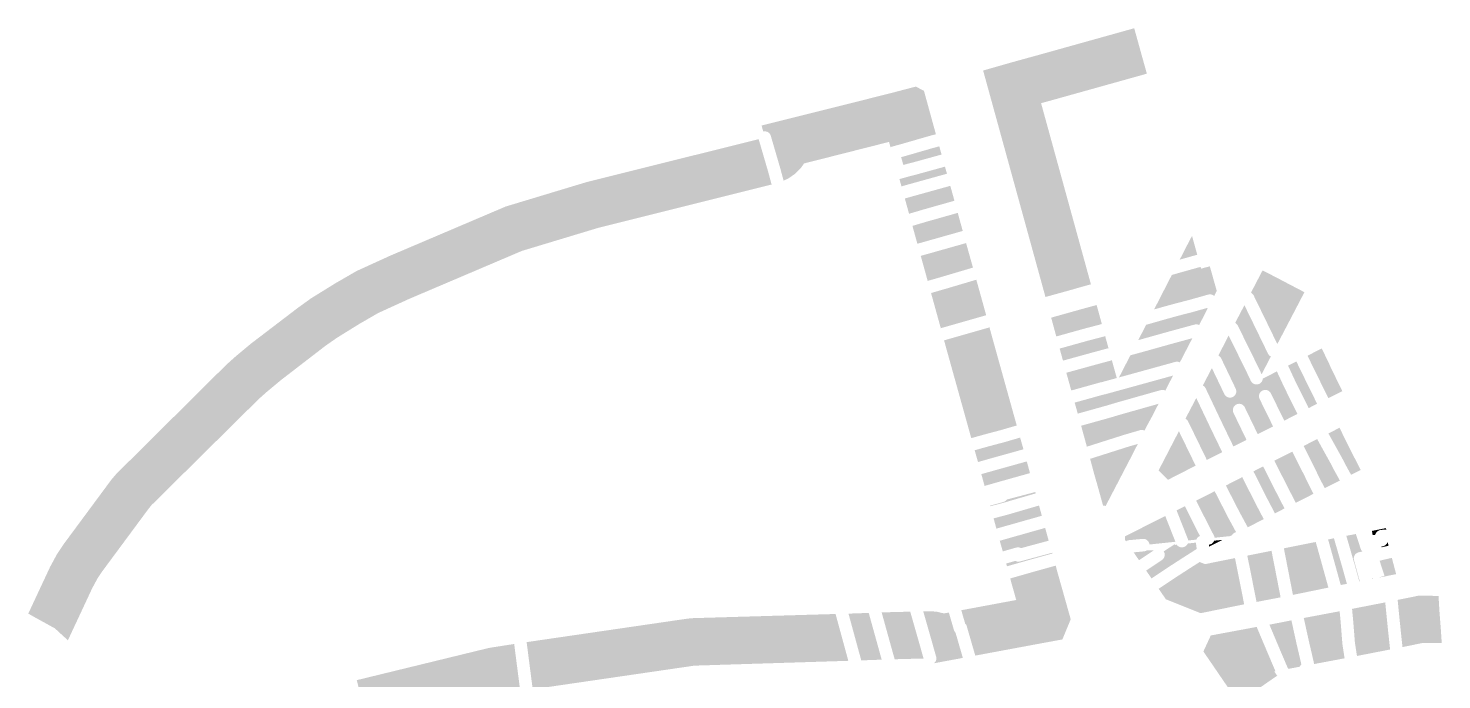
# Model space of a CAD drawing. Header units: inches. Extents: x 352763 to 353231, y 6688977 to 6689597.
# Drawn here: x 352763.3 to 353212.5, y 6689389.7 to 6689596.9 of the extents above; entities that cross this region are included whole.
import ezdxf

# ---------------------------------------------------------------- set-up
doc = ezdxf.new("R2010")
doc.units = ezdxf.units.IN
doc.header["$MEASUREMENT"] = 0

msp = doc.modelspace()

# ---------------------------------------------------------------- hatches: boundary and pattern name
for points in [[(353095.1672, 6689513.7893), (353086.5633, 6689511.4054), (353074.5865, 6689554.953), (353066.7553, 6689583.4272), (353075.4671, 6689585.9248), (353084.7898, 6689588.4981), (353114.7675, 6689596.8802), (353117.1486, 6689588.2856), (353118.784, 6689582.4286), (353088.805, 6689574.0455), (353085.1686, 6689573.0417), (353101.01, 6689515.4429), (353096.4229, 6689514.1683), (353096.3796, 6689514.1558), (353095.1672, 6689513.7893)], [(353047.9568, 6689576.9544), (353051.744, 6689563.1661), (353049.6864, 6689562.6249), (353049.6386, 6689562.6117), (353041.0152, 6689560.1136), (353038.0235, 6689559.2905), (353037.9753, 6689559.2766), (353037.6666, 6689559.1833), (353037.5613, 6689559.1482), (353037.3228, 6689559.037), (353036.8576, 6689560.7302), (353009.8501, 6689553.8792), (353008.8513, 6689552.4527), (353007.0024, 6689550.6038), (353004.8606, 6689549.1041), (353003.349, 6689548.3992), (353002.2567, 6689552.4482), (352999.2806, 6689562.6544), (352999.24, 6689562.7785), (352999.0926, 6689563.0945), (352998.8927, 6689563.3801), (352998.6462, 6689563.6266), (352998.3606, 6689563.8266), (352998.0446, 6689563.9739), (352997.7079, 6689564.0641), (352997.3606, 6689564.0945), (352997.0133, 6689564.0641), (352996.8634, 6689564.024), (352996.371, 6689565.9351), (353036.6844, 6689576.0522), (353045.3833, 6689578.3279), (353047.9568, 6689576.9544)], [(352776.9238, 6689404.3975), (352775.9206, 6689402.2165), (352772.6952, 6689405.152), (352771.8337, 6689405.981), (352765.7367, 6689409.34), (352763.3143, 6689410.7049), (352770.2431, 6689425.545), (352772.4528, 6689429.6445), (352774.5289, 6689432.7504), (352789.7525, 6689453.3387), (352791.2978, 6689455.1403), (352826.2189, 6689489.8257), (352829.2578, 6689492.5418), (352834.1184, 6689496.5983), (352848.8752, 6689507.8676), (352853.1488, 6689510.9569), (352860.8565, 6689515.7379), (352867.6815, 6689519.6802), (352878.2733, 6689524.5159), (352915.0435, 6689540.1791), (352940.6634, 6689547.9238), (352995.4229, 6689561.6102), (352995.4406, 6689561.5346), (352998.4055, 6689551.3674), (352999.5358, 6689547.1767), (352944.6545, 6689533.4598), (352920.1682, 6689526.0579), (352884.3286, 6689510.791), (352874.5634, 6689506.3327), (352868.5631, 6689502.8668), (352861.4009, 6689498.4241), (352857.7581, 6689495.8816), (352843.5064, 6689484.8957), (352839.0642, 6689481.1884), (352836.5009, 6689478.8974), (352802.4383, 6689445.1665), (352801.6128, 6689444.1492), (352786.8016, 6689424.1185), (352785.319, 6689421.9006), (352783.652, 6689418.8079), (352776.9238, 6689404.3975)], [(353042.7781, 6689553.783), (353041.3929, 6689553.3984), (353041.1126, 6689554.4102), (353040.862, 6689555.3149), (353040.7055, 6689555.8797), (353042.1023, 6689556.2641), (353050.7278, 6689558.7628), (353052.7825, 6689559.3032), (353052.8177, 6689559.3142), (353053.553, 6689556.7138), (353044.2691, 6689554.1513), (353042.8347, 6689553.7978), (353042.7781, 6689553.783)], [(353041.3701, 6689546.7394), (353040.8068, 6689546.5792), (353040.1503, 6689548.9491), (353040.3471, 6689548.9663), (353040.5348, 6689549.0088), (353043.8201, 6689549.921), (353045.253, 6689550.2741), (353045.3067, 6689550.2881), (353054.6308, 6689552.8618), (353055.2548, 6689550.6098), (353042.9949, 6689547.2033), (353041.3701, 6689546.7394)], [(353043.7376, 6689538.0319), (353043.2156, 6689537.8846), (353041.8748, 6689542.7243), (353042.4664, 6689542.8926), (353044.0794, 6689543.3531), (353056.3231, 6689546.7551), (353057.6363, 6689542.0148), (353057.6258, 6689542.0124), (353047.8254, 6689539.2404), (353043.7376, 6689538.0319)], [(353046.5143, 6689528.5219), (353045.8638, 6689528.3254), (353044.2835, 6689534.0298), (353044.8479, 6689534.1891), (353048.9368, 6689535.3979), (353058.6972, 6689538.1585), (353060.2685, 6689532.4062), (353060.2517, 6689532.4024), (353046.5143, 6689528.5219)], [(353053.7778, 6689517.8628), (353049.1344, 6689516.5198), (353046.932, 6689524.4697), (353047.6368, 6689524.6827), (353061.335, 6689528.5519), (353063.5208, 6689520.7519), (353063.4912, 6689520.7449), (353053.7778, 6689517.8628)], [(353134.7951, 6689524.8432), (353129.2316, 6689523.2889), (353131.61, 6689527.927), (353133.1376, 6689530.8421), (353134.7993, 6689524.8441), (353134.7951, 6689524.8432)], [(353138.7941, 6689521.158), (353140.9937, 6689513.3528), (353140.1612, 6689511.75), (353140.1278, 6689511.7833), (353139.8423, 6689511.9832), (353139.5263, 6689512.1306), (353139.1896, 6689512.2208), (353138.8423, 6689512.2512), (353138.495, 6689512.2208), (353138.3003, 6689512.1764), (353131.7758, 6689510.3395), (353129.6383, 6689509.8013), (353127.5385, 6689509.249), (353123.5101, 6689508.1407), (353121.0917, 6689507.4451), (353121.1594, 6689507.5759), (353125.6977, 6689516.4457), (353126.7227, 6689518.4192), (353129.9418, 6689519.3341), (353135.8672, 6689520.9895), (353136.0225, 6689520.429), (353138.7941, 6689521.158)], [(353164.237, 6689504.0532), (353160.245, 6689496.4285), (353157.4794, 6689502.1352), (353152.7376, 6689511.8702), (353152.6716, 6689511.9943), (353152.4716, 6689512.2799), (353152.2251, 6689512.5264), (353151.9395, 6689512.7264), (353151.8601, 6689512.7634), (353155.5482, 6689519.8502), (353159.7453, 6689517.7147), (353164.0115, 6689515.4639), (353168.8579, 6689512.9327), (353164.237, 6689504.0532)], [(353057.9952, 6689502.8237), (353053.3006, 6689501.4813), (353050.2024, 6689512.6648), (353054.9024, 6689514.0242), (353064.5941, 6689516.8998), (353067.7244, 6689505.6005), (353067.7092, 6689505.597), (353057.9952, 6689502.8237)], [(353099.2609, 6689501.4354), (353090.0064, 6689498.8558), (353088.3727, 6689504.8342), (353088.3853, 6689504.8371), (353098.2429, 6689507.5995), (353102.826, 6689508.8474), (353104.4762, 6689502.8085), (353103.1149, 6689502.437), (353099.2609, 6689501.4354)], [(353138.1222, 6689507.7978), (353135.4052, 6689502.4874), (353135.1812, 6689502.5919), (353134.8444, 6689502.6821), (353134.4971, 6689502.7125), (353134.1498, 6689502.6821), (353133.9722, 6689502.6423), (353125.8767, 6689500.4402), (353116.0398, 6689497.6836), (353118.561, 6689502.5552), (353124.5935, 6689504.2902), (353128.5778, 6689505.3864), (353130.6353, 6689505.9275), (353132.7793, 6689506.4673), (353132.8331, 6689506.4816), (353137.9241, 6689507.9149), (353138.0303, 6689507.8406), (353138.1222, 6689507.7978)], [(353158.1905, 6689492.4867), (353155.2578, 6689486.8335), (353154.9794, 6689487.4417), (353154.9598, 6689487.4832), (353153.4002, 6689490.694), (353147.7023, 6689502.2676), (353147.64, 6689502.3843), (353147.44, 6689502.6698), (353147.1935, 6689502.9163), (353146.9079, 6689503.1163), (353146.833, 6689503.1512), (353149.787, 6689508.7932), (353153.8816, 6689500.3872), (353157.2653, 6689493.405), (353157.333, 6689493.2772), (353157.533, 6689492.9916), (353157.7795, 6689492.7451), (353158.065, 6689492.5452), (353158.1905, 6689492.4867)], [(353067.1948, 6689467.6928), (353062.9866, 6689466.5112), (353054.7827, 6689495.9985), (353054.3493, 6689497.6208), (353059.0942, 6689498.9776), (353068.7743, 6689501.7412), (353069.2543, 6689499.9441), (353077.4347, 6689470.5424), (353077.4106, 6689470.5368), (353072.3441, 6689469.0593), (353067.1948, 6689467.6928)], [(353092.1319, 6689491.1645), (353092.1301, 6689491.1639), (353091.0675, 6689494.9993), (353091.0707, 6689495), (353100.301, 6689497.573), (353104.1444, 6689498.5718), (353105.5375, 6689498.9519), (353106.5967, 6689495.1288), (353101.4597, 6689493.7392), (353092.1319, 6689491.1645)], [(353133.2486, 6689498.3002), (353129.2644, 6689490.6018), (353129.0319, 6689490.7102), (353128.6952, 6689490.8004), (353128.3479, 6689490.8308), (353128.0006, 6689490.8004), (353127.8159, 6689490.7588), (353109.9353, 6689485.8248), (353110.3805, 6689486.6991), (353113.5554, 6689492.8675), (353117.0753, 6689493.8197), (353126.9413, 6689496.5845), (353133.2486, 6689498.3002)], [(353151.853, 6689484.6709), (353149.7249, 6689483.5824), (353147.0019, 6689482.2674), (353146.4671, 6689483.4004), (353142.4083, 6689491.875), (353142.3366, 6689492.0111), (353142.1366, 6689492.2967), (353141.8901, 6689492.5432), (353141.6045, 6689492.7432), (353141.5121, 6689492.7863), (353144.7723, 6689499.163), (353149.8069, 6689488.9367), (353151.3518, 6689485.7561), (353151.8131, 6689484.7482), (353151.853, 6689484.6709)], [(353180.9104, 6689481.4357), (353176.4591, 6689479.2357), (353170.8415, 6689490.6709), (353170.0307, 6689492.3884), (353169.858, 6689492.7384), (353174.1005, 6689494.9083), (353174.3638, 6689495.0422), (353176.785, 6689490.0204), (353177.1176, 6689489.2222), (353180.9104, 6689481.4357)], [(353104.0061, 6689484.2416), (353094.7618, 6689481.6647), (353093.1981, 6689487.3092), (353102.5142, 6689489.8807), (353107.6647, 6689491.274), (353109.2283, 6689485.6297), (353107.1705, 6689485.0618), (353104.5589, 6689484.3514), (353104.1815, 6689484.2821), (353104.0061, 6689484.2416)], [(353146.0766, 6689479.6076), (353147.2387, 6689477.2324), (353147.1145, 6689477.1745), (353146.8289, 6689476.9745), (353146.5824, 6689476.728), (353146.3825, 6689476.4424), (353146.2351, 6689476.1265), (353146.1449, 6689475.7897), (353146.1145, 6689475.4424), (353146.1449, 6689475.0951), (353146.2351, 6689474.7584), (353146.2838, 6689474.6372), (353146.4847, 6689474.1805), (353146.5144, 6689474.1161), (353150.4389, 6689465.9881), (353150.4542, 6689465.9592), (353146.2953, 6689463.8668), (353142.3881, 6689471.9589), (353138.8128, 6689479.5025), (353137.4636, 6689482.3612), (353137.387, 6689482.5075), (353137.187, 6689482.7931), (353136.9405, 6689483.0396), (353136.6549, 6689483.2396), (353136.5761, 6689483.2763), (353139.4493, 6689488.793), (353142.8546, 6689481.6829), (353143.3922, 6689480.5439), (353143.4688, 6689480.3976), (353143.6687, 6689480.112), (353143.9153, 6689479.8655), (353144.2008, 6689479.6656), (353144.5168, 6689479.5182), (353144.8535, 6689479.428), (353145.2008, 6689479.3976), (353145.5481, 6689479.428), (353145.8849, 6689479.5182), (353146.0766, 6689479.6076)], [(353155.5734, 6689481.6655), (353154.5412, 6689483.8064), (353154.6317, 6689483.8486), (353154.9173, 6689484.0485), (353155.1638, 6689484.295), (353155.3637, 6689484.5806), (353155.5111, 6689484.8966), (353155.6013, 6689485.2333), (353155.6178, 6689485.4219), (353160.0985, 6689487.7386), (353161.9209, 6689483.8213), (353162.3892, 6689482.7982), (353162.4163, 6689482.7415), (353166.6237, 6689474.2633), (353166.6394, 6689474.2342), (353162.4543, 6689472.0704), (353158.2028, 6689480.7368), (353158.1392, 6689480.856), (353157.9393, 6689481.1416), (353157.6928, 6689481.3881), (353157.4072, 6689481.588), (353157.0912, 6689481.7354), (353156.7545, 6689481.8256), (353156.4072, 6689481.856), (353156.0599, 6689481.8256), (353155.7231, 6689481.7354), (353155.5734, 6689481.6655)], [(353172.8862, 6689477.4391), (353170.196, 6689476.0632), (353166.0133, 6689484.4915), (353165.5529, 6689485.4973), (353163.6592, 6689489.5679), (353166.2966, 6689490.9168), (353166.4283, 6689490.6498), (353167.2377, 6689488.9353), (353172.871, 6689477.4676), (353172.8862, 6689477.4391)], [(353127.1032, 6689486.4126), (353124.6452, 6689481.637), (353124.4167, 6689481.7435), (353124.08, 6689481.8337), (353123.7327, 6689481.8641), (353123.3854, 6689481.8337), (353123.1883, 6689481.7886), (353109.1426, 6689477.8148), (353106.3675, 6689476.976), (353096.8317, 6689474.3106), (353096.8271, 6689474.3091), (353095.8388, 6689477.8124), (353104.9934, 6689480.3643), (353105.3646, 6689480.4325), (353105.5279, 6689480.4697), (353108.2275, 6689481.204), (353127.1032, 6689486.4126)], [(353154.5412, 6689483.8064), (353155.5734, 6689481.6655), (353155.4072, 6689481.588), (353155.1216, 6689481.3881), (353154.8751, 6689481.1416), (353154.6751, 6689480.856), (353154.5278, 6689480.54), (353154.4376, 6689480.2033), (353154.4072, 6689479.856), (353154.4376, 6689479.5087), (353154.5278, 6689479.1719), (353154.6116, 6689478.9751), (353154.6407, 6689478.9158), (353149.8778, 6689476.3809), (353149.8466, 6689476.4424), (353149.6466, 6689476.728), (353149.4001, 6689476.9745), (353149.1145, 6689477.1745), (353148.7986, 6689477.3218), (353148.4618, 6689477.412), (353148.1145, 6689477.4424), (353147.7672, 6689477.412), (353147.4305, 6689477.3218), (353147.2387, 6689477.2324), (353146.0766, 6689479.6076), (353146.2008, 6689479.6656), (353146.4864, 6689479.8655), (353146.7329, 6689480.112), (353146.9329, 6689480.3976), (353147.0802, 6689480.7136), (353147.1704, 6689481.0503), (353147.2008, 6689481.3976), (353147.1704, 6689481.7449), (353147.0802, 6689482.0816), (353147.0095, 6689482.2513), (353147.0019, 6689482.2674), (353149.7249, 6689483.5824), (353151.853, 6689484.6709), (353151.8996, 6689484.5806), (353152.0996, 6689484.295), (353152.3461, 6689484.0485), (353152.6317, 6689483.8486), (353152.9477, 6689483.7012), (353153.2844, 6689483.611), (353153.6317, 6689483.5806), (353153.979, 6689483.611), (353154.3157, 6689483.7012), (353154.5412, 6689483.8064)], [(353142.727, 6689462.0612), (353137.8538, 6689459.5812), (353131.9105, 6689471.8006), (353131.844, 6689471.9258), (353131.644, 6689472.2114), (353131.3975, 6689472.4579), (353131.1119, 6689472.6578), (353131.0374, 6689472.6926), (353134.4916, 6689479.2867), (353135.1969, 6689477.7923), (353138.7797, 6689470.2327), (353142.7074, 6689462.0982), (353142.727, 6689462.0612)], [(353149.8778, 6689476.3809), (353154.6407, 6689478.9158), (353158.8817, 6689470.2707), (353158.8955, 6689470.2448), (353154.0228, 6689467.765), (353150.1319, 6689475.8234), (353149.9453, 6689476.2476), (353149.8778, 6689476.3809)], [(353118.9535, 6689470.6844), (353118.0518, 6689468.897), (353117.8381, 6689468.9967), (353117.5014, 6689469.0869), (353117.1541, 6689469.1173), (353116.8068, 6689469.0869), (353116.5941, 6689469.0373), (353111.5042, 6689467.553), (353111.4573, 6689467.5387), (353099.718, 6689463.8003), (353097.8976, 6689470.4558), (353097.9085, 6689470.4583), (353107.4847, 6689473.1352), (353110.2658, 6689473.9758), (353122.4964, 6689477.4359), (353120.6516, 6689473.8124), (353118.9535, 6689470.6844)], [(353186.7264, 6689456.3944), (353183.6863, 6689454.8518), (353181.6725, 6689458.5039), (353180.9427, 6689459.9589), (353180.9043, 6689460.0316), (353176.4796, 6689468.0155), (353180.0069, 6689469.8054), (353183.7371, 6689462.245), (353185.5773, 6689458.6888), (353186.7264, 6689456.3944)], [(353069.3174, 6689460.1099), (353065.12, 6689458.919), (353064.0654, 6689462.6595), (353068.2485, 6689463.8341), (353073.3936, 6689465.1994), (353073.4405, 6689465.2125), (353078.5133, 6689466.6917), (353079.5647, 6689462.9627), (353069.3174, 6689460.1099)], [(353107.5007, 6689448.4297), (353105.7077, 6689444.9734), (353104.8766, 6689445.0218), (353102.9341, 6689452.0332), (353101.9877, 6689455.3149), (353100.7586, 6689459.9406), (353100.8529, 6689459.9638), (353112.6476, 6689463.7198), (353115.9085, 6689464.6708), (353114.073, 6689461.0656), (353107.5007, 6689448.4297)], [(353134.2914, 6689457.7637), (353125.5228, 6689453.2789), (353122.5105, 6689456.2357), (353128.9655, 6689468.7103), (353134.2725, 6689457.7992), (353134.2914, 6689457.7637)], [(353180.1164, 6689453.0422), (353175.296, 6689450.603), (353172.9131, 6689455.3362), (353172.8166, 6689455.586), (353172.738, 6689455.7636), (353168.5931, 6689464.0157), (353168.5903, 6689464.0209), (353172.9145, 6689466.209), (353172.9457, 6689466.1405), (353177.3857, 6689458.1287), (353178.1146, 6689456.6756), (353178.1509, 6689456.6065), (353180.1164, 6689453.0422)], [(353171.7258, 6689448.7992), (353166.1041, 6689445.963), (353163.6452, 6689450.7402), (353159.2973, 6689459.3297), (353165.0203, 6689462.2171), (353169.1199, 6689454.0552), (353169.2167, 6689453.8044), (353169.2961, 6689453.6251), (353171.7258, 6689448.7992)], [(353071.4494, 6689452.5295), (353067.2094, 6689451.3139), (353066.188, 6689455.0642), (353070.3996, 6689456.2591), (353080.6326, 6689459.1079), (353081.6438, 6689455.3922), (353081.628, 6689455.3886), (353071.4494, 6689452.5295)], [(353162.5378, 6689444.1514), (353159.4843, 6689442.5896), (353159.4552, 6689442.6468), (353156.9318, 6689447.4641), (353152.6555, 6689455.9334), (353152.6505, 6689455.9425), (353155.7311, 6689457.5181), (353160.0825, 6689448.9217), (353162.5378, 6689444.1514)], [(353155.9248, 6689440.7648), (353150.8512, 6689438.1579), (353148.1766, 6689443.0946), (353143.8976, 6689451.4458), (353143.8965, 6689451.448), (353149.0913, 6689454.1177), (353153.3747, 6689445.6346), (353155.9008, 6689440.812), (353155.9248, 6689440.7648)], [(353073.2774, 6689445.9736), (353069.0267, 6689444.8518), (353068.9732, 6689445.0447), (353073.1408, 6689446.1939), (353073.2932, 6689446.2425), (353073.6091, 6689446.3899), (353073.8947, 6689446.5898), (353074.1412, 6689446.8363), (353074.2345, 6689446.9696), (353083.3148, 6689449.3791), (353083.3356, 6689449.3857), (353083.4588, 6689448.9411), (353083.4325, 6689448.935), (353073.2774, 6689445.9736)], [(353145.28, 6689435.3608), (353140.2933, 6689434.8318), (353140.2813, 6689434.9689), (353140.1911, 6689435.3057), (353140.0861, 6689435.5444), (353138.6602, 6689438.2865), (353134.4521, 6689446.6422), (353134.4496, 6689446.6468), (353140.3342, 6689449.6297), (353140.3377, 6689449.6218), (353144.6272, 6689441.2501), (353144.6486, 6689441.2094), (353147.15, 6689436.5925), (353146.8779, 6689436.5196), (353146.5619, 6689436.3722), (353146.2763, 6689436.1723), (353146.0298, 6689435.9258), (353145.8299, 6689435.6402), (353145.8257, 6689435.6313), (353145.28, 6689435.3608)], [(353075.2844, 6689438.9545), (353070.9728, 6689437.7283), (353070.0848, 6689440.9941), (353074.3229, 6689442.1126), (353074.3725, 6689442.1264), (353084.5171, 6689445.0846), (353085.4041, 6689441.8217), (353085.3831, 6689441.8168), (353075.2844, 6689438.9545)], [(353134.4911, 6689434.2357), (353131.9055, 6689433.9745), (353131.8927, 6689434.1215), (353131.8024, 6689434.4582), (353131.7837, 6689434.5077), (353128.282, 6689443.39), (353128.2096, 6689443.5402), (353130.8736, 6689444.8568), (353130.8796, 6689444.843), (353135.0994, 6689436.4641), (353135.6637, 6689435.3889), (353135.3519, 6689435.2437), (353135.0663, 6689435.0438), (353134.8198, 6689434.7972), (353134.6198, 6689434.5117), (353134.4911, 6689434.2357)], [(353087.5876, 6689433.904), (353078.8161, 6689431.5342), (353078.5198, 6689431.6724), (353078.1831, 6689431.7626), (353077.8358, 6689431.793), (353077.4885, 6689431.7626), (353077.2849, 6689431.7157), (353072.9951, 6689430.4867), (353072.0408, 6689433.8734), (353076.3769, 6689435.1066), (353086.4625, 6689437.9652), (353087.5876, 6689433.904)], [(353124.6289, 6689441.7502), (353127.8587, 6689433.5576), (353125.2254, 6689433.2812), (353119.6241, 6689432.6934), (353119.6119, 6689432.8327), (353119.5217, 6689433.1694), (353119.3744, 6689433.4854), (353119.1744, 6689433.771), (353118.9279, 6689434.0175), (353118.6423, 6689434.2175), (353118.3264, 6689434.3648), (353117.9896, 6689434.455), (353117.6423, 6689434.4854), (353117.4522, 6689434.4763), (353113.1068, 6689434.0614), (353112.9496, 6689434.0401), (353112.6128, 6689433.9498), (353112.2969, 6689433.8025), (353112.1497, 6689433.6994), (353111.8262, 6689434.1587), (353111.8151, 6689435.272), (353124.6289, 6689441.7502)], [(353194.7791, 6689437.9052), (353194.8653, 6689437.4479), (353194.7647, 6689437.4567), (353194.5746, 6689437.4476), (353193.1261, 6689437.3093), (353192.969, 6689437.2879), (353192.6322, 6689437.1977), (353192.3163, 6689437.0504), (353192.0307, 6689436.8504), (353191.7842, 6689436.6039), (353191.5842, 6689436.3183), (353191.4369, 6689436.0024), (353191.379, 6689435.7862), (353190.534, 6689435.648), (353190.3131, 6689437.0094), (353190.7687, 6689437.0995), (353194.7791, 6689437.9052)], [(353134.3682, 6689433.2569), (353134.624, 6689431.2648), (353130.5704, 6689428.6801), (353125.9839, 6689425.7079), (353120.2943, 6689421.914), (353120.2715, 6689421.897), (353118.5527, 6689424.3968), (353123.5802, 6689427.761), (353123.7535, 6689427.8911), (353124, 6689428.1376), (353124.2, 6689428.4232), (353124.3473, 6689428.7392), (353124.4375, 6689429.0759), (353124.4679, 6689429.4232), (353124.4375, 6689429.7705), (353124.3473, 6689430.1072), (353124.2, 6689430.4232), (353124.141, 6689430.5074), (353125.0677, 6689431.1079), (353127.6674, 6689432.7927), (353127.8812, 6689432.5577), (353128.3089, 6689432.6059), (353128.391, 6689432.4886), (353128.6375, 6689432.2421), (353128.9231, 6689432.0421), (353129.239, 6689431.8948), (353129.5758, 6689431.8046), (353129.9231, 6689431.7742), (353130.2704, 6689431.8046), (353130.6071, 6689431.8948), (353130.9231, 6689432.0421), (353131.2086, 6689432.2421), (353131.4551, 6689432.4886), (353131.6551, 6689432.7742), (353131.7578, 6689432.9943), (353132.1165, 6689433.0347), (353134.3662, 6689433.2881), (353134.3682, 6689433.2569)], [(353139.4178, 6689432.4554), (353138.5603, 6689432.0169), (353138.4807, 6689432.6364), (353138.659, 6689432.652), (353138.9958, 6689432.7423), (353139.3117, 6689432.8896), (353139.5973, 6689433.0896), (353139.8438, 6689433.3361), (353140.0438, 6689433.6216), (353140.1718, 6689433.8962), (353140.1917, 6689433.8982), (353142.8737, 6689434.1682), (353139.4178, 6689432.4554)], [(353176.4768, 6689418.9784), (353165.2071, 6689416.6623), (353163.2845, 6689426.5475), (353162.6422, 6689429.8022), (353162.3327, 6689431.4798), (353172.4438, 6689433.4849), (353173.0055, 6689431.5075), (353173.2544, 6689430.609), (353176.4768, 6689418.9784)], [(353180.8969, 6689419.9068), (353180.3941, 6689419.7994), (353180.3678, 6689419.916), (353177.1092, 6689431.677), (353176.8568, 6689432.588), (353176.3764, 6689434.2793), (353177.861, 6689434.596), (353178.2267, 6689434.6691), (353178.9616, 6689432.1467), (353180.9134, 6689425.3698), (353182.359, 6689420.1524), (353180.8969, 6689419.9068)], [(353186.4531, 6689420.9399), (353186.2951, 6689420.9059), (353186.2695, 6689421.0194), (353184.7628, 6689426.4573), (353182.8036, 6689433.2596), (353182.1659, 6689435.4485), (353185.1997, 6689436.0203), (353186.7447, 6689431.2964), (353186.8734, 6689430.9904), (353187.0532, 6689430.7114), (353187.2784, 6689430.4676), (353186.1091, 6689430.2112), (353185.8535, 6689430.137), (353185.5376, 6689429.9897), (353185.252, 6689429.7897), (353185.0055, 6689429.5432), (353184.8055, 6689429.2576), (353184.6582, 6689428.9416), (353184.568, 6689428.6049), (353184.5376, 6689428.2576), (353184.568, 6689427.9103), (353184.6075, 6689427.7333), (353186.4531, 6689420.9399)], [(353195.6157, 6689432.3022), (353193.3633, 6689431.7809), (353193.3448, 6689432.0547), (353193.7316, 6689432.1181), (353194.0805, 6689432.2104), (353194.3965, 6689432.3577), (353194.682, 6689432.5577), (353194.9285, 6689432.8042), (353195.1285, 6689433.0897), (353195.2758, 6689433.4057), (353195.2969, 6689433.4841), (353195.6157, 6689432.3022)], [(353081.1542, 6689427.7105), (353074.3576, 6689425.765), (353074.3365, 6689425.7588), (353074.0851, 6689426.638), (353077.0046, 6689427.4744), (353077.2706, 6689427.3504), (353077.6073, 6689427.2602), (353077.9546, 6689427.2298), (353078.3019, 6689427.2602), (353078.4763, 6689427.299), (353088.6433, 6689430.0458), (353088.6876, 6689430.0598), (353088.7586, 6689429.8194), (353081.1542, 6689427.7105)], [(353116.3072, 6689427.7072), (353116.2907, 6689427.6948), (353114.5872, 6689430.1846), (353117.8324, 6689430.4945), (353117.9896, 6689430.5158), (353118.3264, 6689430.606), (353118.6423, 6689430.7534), (353118.7974, 6689430.8619), (353120.9588, 6689430.8198), (353116.3072, 6689427.7072)], [(353161.2837, 6689415.883), (353153.6352, 6689414.4164), (353153.1084, 6689417.1262), (353151.6997, 6689424.2249), (353150.7055, 6689429.146), (353158.4097, 6689430.6963), (353158.7132, 6689429.052), (353159.3592, 6689425.7784), (353161.2837, 6689415.883)], [(353085.0446, 6689401.2237), (353064.2469, 6689397.3501), (353064.2029, 6689397.5397), (353061.5518, 6689406.7064), (353061.468, 6689406.9428), (353061.3535, 6689407.166), (353061.2106, 6689407.372), (353061.0416, 6689407.5574), (353059.8077, 6689411.7812), (353077.2769, 6689415.0349), (353075.6889, 6689420.6712), (353075.5869, 6689421.0524), (353075.3733, 6689421.8947), (353075.4667, 6689421.9218), (353082.2391, 6689423.8604), (353089.8167, 6689425.9619), (353090.1268, 6689424.739), (353094.5887, 6689408.9024), (353091.9415, 6689402.4917), (353085.0446, 6689401.2237)], [(353146.7836, 6689428.3597), (353147.7776, 6689423.4395), (353149.1834, 6689416.3551), (353149.708, 6689413.6579), (353149.7107, 6689413.6482), (353144.7679, 6689412.6608), (353135.8678, 6689410.8417), (353124.829, 6689415.2665), (353122.5368, 6689418.6016), (353128.1812, 6689422.3654), (353132.7333, 6689425.3153), (353135.5673, 6689427.1223), (353137.2723, 6689426.4389), (353141.797, 6689427.3636), (353146.7836, 6689428.3597)], [(353193.7019, 6689422.3891), (353192.3981, 6689422.1311), (353194.2999, 6689422.75), (353192.7438, 6689427.5318), (353196.5879, 6689428.4215), (353196.6421, 6689428.4375), (353197.9975, 6689423.2521), (353193.7019, 6689422.3891)], [(353190.4191, 6689421.7491), (353190.3736, 6689421.7403), (353190.3411, 6689421.8859), (353190.1716, 6689422.5098), (353190.4191, 6689421.7491)], [(353212.2113, 6689405.6249), (353212.4896, 6689401.3616), (353211.6711, 6689401.3506), (353211.4226, 6689401.3494), (353206.4899, 6689401.3805), (353200.0251, 6689400.0671), (353199.5081, 6689404.7968), (353198.9313, 6689410.494), (353198.503, 6689414.8552), (353198.4821, 6689415.007), (353198.4687, 6689415.0572), (353205.0283, 6689416.39), (353211.47, 6689416.3494), (353211.778, 6689411.2133), (353212.2113, 6689405.6249)], [(352975.008, 6689394.1599), (352923.6159, 6689386.6496), (352921.6876, 6689401.6368), (352972.8455, 6689409.1131), (352974.577, 6689409.2643), (353019.854, 6689410.5855), (353023.9161, 6689395.6933), (352975.008, 6689394.1599)], [(353034.5196, 6689396.0654), (353027.9653, 6689395.8295), (353027.9412, 6689396.105), (353027.9011, 6689396.284), (353023.9674, 6689410.7055), (353025.4781, 6689410.7496), (353030.398, 6689410.9297), (353031.8542, 6689405.6735), (353034.4859, 6689396.1742), (353034.5196, 6689396.0654)], [(353047.8308, 6689396.4277), (353038.6033, 6689396.1916), (353038.5774, 6689396.4878), (353038.4998, 6689396.7886), (353038.3248, 6689397.2997), (353035.709, 6689406.7414), (353034.507, 6689411.0802), (353036.0691, 6689411.1374), (353043.5864, 6689411.3265), (353046.3982, 6689401.4765), (353047.8308, 6689396.4277)], [(353051.9512, 6689411.3281), (353054.3224, 6689410.7641), (353055.8547, 6689411.0482), (353057.4776, 6689405.4922), (353057.561, 6689405.2586), (353057.6744, 6689405.0378), (353057.8157, 6689404.8339), (353057.9825, 6689404.6502), (353060.3056, 6689396.6178), (353051.1372, 6689394.9182), (353051.1804, 6689394.9484), (353051.4269, 6689395.1949), (353051.6269, 6689395.4805), (353051.7742, 6689395.7964), (353051.8644, 6689396.1332), (353051.8948, 6689396.4805), (353051.8644, 6689396.8278), (353051.8188, 6689397.0264), (353050.2455, 6689402.5714), (353047.7165, 6689411.4304), (353049.5183, 6689411.4757), (353051.9512, 6689411.3281)], [(353181.6186, 6689396.4904), (353171.9508, 6689394.6667), (353170.9839, 6689398.9079), (353170.316, 6689401.72), (353168.655, 6689409.3095), (353180.0458, 6689411.4582), (353180.356, 6689408.1883), (353180.9245, 6689401.0493), (353180.9414, 6689400.9047), (353181.6186, 6689396.4904)], [(353196.0859, 6689399.2935), (353185.5508, 6689397.2368), (353184.9061, 6689401.4393), (353184.3409, 6689408.5359), (353184.0105, 6689412.0194), (353183.9891, 6689412.1778), (353183.9796, 6689412.2131), (353194.5407, 6689414.2748), (353194.951, 6689410.097), (353195.5301, 6689404.378), (353196.0859, 6689399.2935)], [(353150.009, 6689383.657), (353148.6338, 6689381.2631), (353136.7518, 6689398.6624), (353139.0949, 6689403.7556), (353153.7499, 6689406.4857), (353153.7533, 6689406.4472), (353153.8435, 6689406.1105), (353153.8793, 6689406.0193), (353156.2782, 6689400.3137), (353159.2868, 6689393.2221), (353159.6617, 6689392.3789), (353159.2747, 6689392.3071), (353160.0716, 6689391.1328), (353160.2562, 6689391.0419), (353160.2838, 6689390.9797), (353158.597, 6689389.857), (353150.6009, 6689384.3013), (353150.3727, 6689384.1164), (353150.1739, 6689383.9001), (353150.009, 6689383.657)], [(353167.3408, 6689393.8036), (353163.7039, 6689393.1288), (353162.9555, 6689394.8159), (353159.9631, 6689401.87), (353157.7277, 6689407.1865), (353164.7264, 6689408.5549), (353164.735, 6689408.511), (353166.4163, 6689400.8302), (353167.0881, 6689398.0011), (353167.8842, 6689394.5258), (353167.694, 6689394.3413), (353167.5294, 6689394.1336), (353167.3934, 6689393.9062), (353167.3408, 6689393.8036)], [(352912.7687, 6689385.0961), (352871.2603, 6689374.9688), (352867.7151, 6689389.5438), (352909.2133, 6689399.6685), (352910.3177, 6689399.8936), (352917.731, 6689401.0435), (352919.653, 6689386.1052), (352919.6571, 6689386.0782), (352912.7687, 6689385.0961)]]:
    msp.add_hatch(color=256).paths.add_polyline_path(points, flags=0)

doc.saveas('drawing.dxf')
